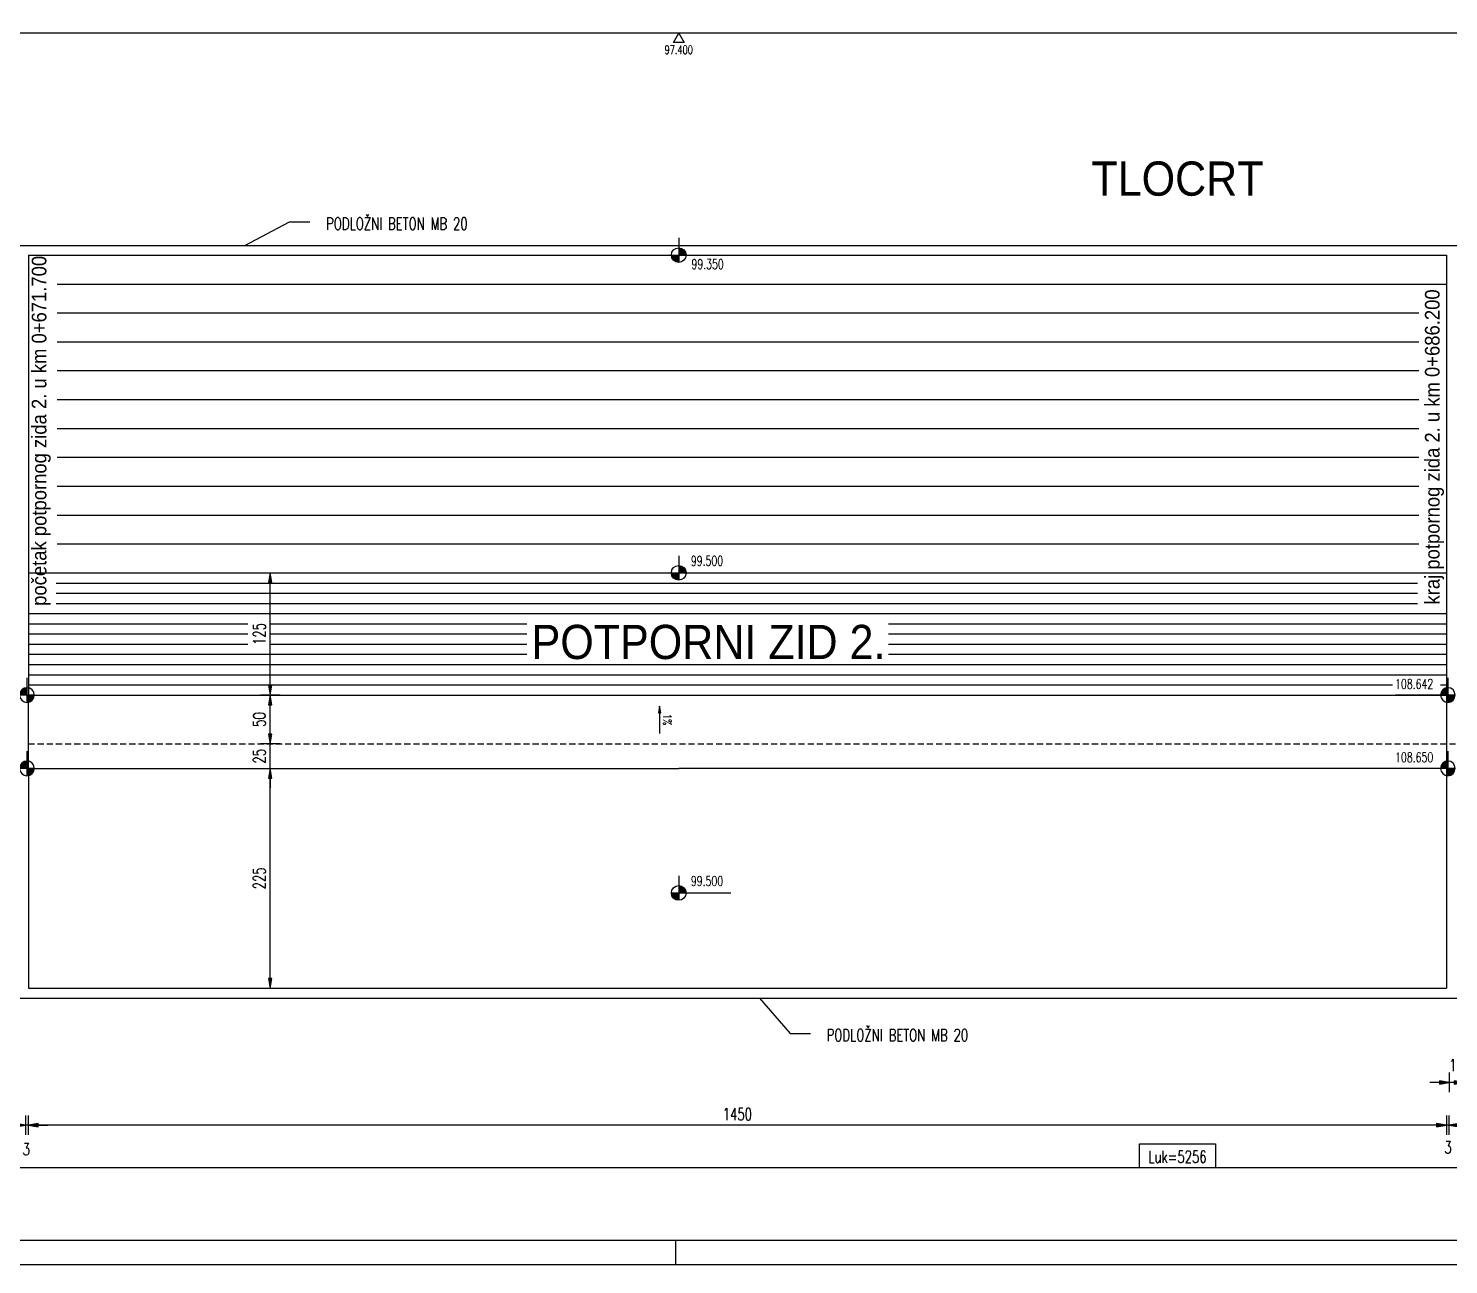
# Model space of a CAD drawing. Extents: x 5880 to 13065, y 60271 to 65757.
# Drawn here: x 7778 to 9230, y 63020 to 64285 of the extents above; entities that cross this region are included whole.
import ezdxf
from ezdxf.enums import TextEntityAlignment as Align

# ---------------------------------------------------------------- set-up
doc = ezdxf.new("R2010")
doc.units = 0
doc.header["$LTSCALE"] = 50
doc.header["$PDMODE"] = 34
doc.header["$PDSIZE"] = 5
doc.linetypes.add('HIDDEN2', pattern=[0.1875, 0.125, -0.0625])
doc.layers.get('DEFPOINTS').update_dxf_attribs({"linetype": 'CONTINUOUS'})
for name, color, linetype in [('BETON', 7, 'CONTINUOUS'), ('BETON TANKO', 40, 'CONTINUOUS'), ('FILE', 8, 'CONTINUOUS'), ('KOTE', 4, 'CONTINUOUS'), ('NEVIDLJIVO', 9, 'HIDDEN2'), ('POM', 9, 'CONTINUOUS'), ('TANKO', 8, 'CONTINUOUS'), ('TEKST', 7, 'CONTINUOUS')]:
    doc.layers.add(name, color=color, linetype=linetype)
doc.styles.add('KOTE', font='romans.shx', dxfattribs={"width": 0.7})
doc.styles.get("Standard").update_dxf_attribs({"font": 'romans.shx', "width": 0.9})
doc.dimstyles.new('M50', dxfattribs={"dimscale": 100, "dimtxt": 0.125, "dimasz": 0.1, "dimexe": 0.4, "dimexo": 2, "dimgap": 0.05, "dimtad": 1, "dimdec": 1, "dimrnd": 0.01, "dimdsep": 46, "dimtxsty": 'KOTE', "dimblk1": 'S', "dimblk2": 'S', "dimsah": 1, "dimcen": 0.4, "dimdle": 0.4, "dimse1": 1, "dimse2": 1, "dimclrd": 8, "dimclre": 251, "dimclrt": 4, "dimadec": 0, "dimazin": 0, "dimtfac": 1, "dimtdec": 1, "dimtmove": 2, "dimatfit": 3, "dimldrblk": 'S', "dimfxl": 0, "dimtvp": 1, "dimtolj": 1, "dimtzin": 4, "dimarcsym": 0})

# ---------------------------------------------------------------- blocks, each defined once
blk = doc.blocks.new('GKOT')
at = {"layer": 'TANKO'}
blk.add_lwpolyline([(0, 0), (0.155, 0.268), (-0.155, 0.268)], close=True, dxfattribs=at)
at = {"layer": 'KOTE', "style": 'KOTE', "width": 0.7}
blk.add_attdef('KOTA', text='', height=0.25, dxfattribs=at).set_placement((0, 0.482), align=Align.MIDDLE)
blk = doc.blocks.new('S')
at = {"layer": 'KOTE', "color": 9}
blk.add_line((0, 1), (0, -1), dxfattribs=at)
blk.add_lwpolyline([(-1, 0.17), (-1, -0.17), (0, 0)], close=True, dxfattribs=at)
at = {"layer": 'KOTE', "color": 9, "linetype": 'ByBlock'}
blk.add_solid([(-1, 0.17), (-1, -0.17), (0, 0)], dxfattribs=at)
blk = doc.blocks.new('*D249')
at = {"layer": 'DEFPOINTS', "color": 0}
for p in [(9246.2, 63324.9), (9271.2, 63324.9), (9246.2, 63206.7)]:
    blk.add_point(p, dxfattribs=at)
at = {"layer": 'TANKO', "color": 8, "lineweight": -2}
for p, q in [((9236.2, 63206.7), (9226.2, 63206.7)), ((9271.2, 63206.7), (9246.2, 63206.7)), ((9281.2, 63206.7), (9291.2, 63206.7))]:
    blk.add_line(p, q, dxfattribs=at)
at = {"layer": 'TANKO', "color": 8, "lineweight": -2, "xscale": 10, "yscale": 10, "zscale": 10}
blk.add_blockref('S', (9246.2, 63206.7), dxfattribs=at)
at = {"layer": 'TANKO', "color": 8, "lineweight": -2, "xscale": 10, "yscale": 10, "zscale": 10, "rotation": 180}
blk.add_blockref('S', (9271.2, 63206.7), dxfattribs=at)
at = {"layer": 'TANKO', "color": 4, "insert": (9258.7, 63217.9), "char_height": 12.5, "attachment_point": 5, "style": 'KOTE'}
blk.add_mtext('\\A1;25', dxfattribs=at)
blk = doc.blocks.new('*D250')
at = {"layer": 'DEFPOINTS', "color": 0}
for p in [(6325.2, 63302.9), (11581.2, 63292.9), (6325.2, 63119.3)]:
    blk.add_point(p, dxfattribs=at)
at = {"layer": 'TANKO', "color": 8, "lineweight": -2}
blk.add_line((11571.2, 63119.3), (6335.2, 63119.3), dxfattribs=at)
at = {"layer": 'TANKO', "color": 8, "lineweight": -2, "xscale": 10, "yscale": 10, "zscale": 10, "rotation": 180}
blk.add_blockref('S', (6325.2, 63119.3), dxfattribs=at)
at = {"layer": 'TANKO', "color": 8, "lineweight": -2, "xscale": 10, "yscale": 10, "zscale": 10}
blk.add_blockref('S', (11581.2, 63119.3), dxfattribs=at)
at = {"layer": 'TANKO', "color": 4, "insert": (8953.2, 63130.6), "char_height": 12.5, "attachment_point": 5, "style": 'KOTE'}
blk.add_mtext('\\A1;L{\\fRomanS|b0|i0|c238|p2;uk=}5256', dxfattribs=at)
blk = doc.blocks.new('*D251')
at = {"layer": 'DEFPOINTS', "color": 0}
for p in [(9228.2, 63302.9), (9231.2, 63302.9), (9228.2, 63163)]:
    blk.add_point(p, dxfattribs=at)
at = {"layer": 'TANKO', "color": 8, "lineweight": -2}
for p, q in [((9218.2, 63163), (9208.2, 63163)), ((9231.2, 63163), (9228.2, 63163)), ((9241.2, 63163), (9251.2, 63163))]:
    blk.add_line(p, q, dxfattribs=at)
at = {"layer": 'TANKO', "color": 8, "lineweight": -2, "xscale": 10, "yscale": 10, "zscale": 10}
blk.add_blockref('S', (9228.2, 63163), dxfattribs=at)
at = {"layer": 'TANKO', "color": 8, "lineweight": -2, "xscale": 10, "yscale": 10, "zscale": 10, "rotation": 180}
blk.add_blockref('S', (9231.2, 63163), dxfattribs=at)
at = {"layer": 'TANKO', "color": 4, "insert": (9229.9, 63140.2), "char_height": 12.5, "attachment_point": 5, "style": 'KOTE'}
blk.add_mtext('\\A1;3', dxfattribs=at)
blk = doc.blocks.new('*D252')
at = {"layer": 'DEFPOINTS', "color": 0}
for p in [(7778.2, 63302.9), (9228.2, 63302.9), (7778.2, 63163)]:
    blk.add_point(p, dxfattribs=at)
at = {"layer": 'TANKO', "color": 8, "lineweight": -2}
blk.add_line((9218.2, 63163), (7788.2, 63163), dxfattribs=at)
at = {"layer": 'TANKO', "color": 8, "lineweight": -2, "xscale": 10, "yscale": 10, "zscale": 10, "rotation": 180}
blk.add_blockref('S', (7778.2, 63163), dxfattribs=at)
at = {"layer": 'TANKO', "color": 8, "lineweight": -2, "xscale": 10, "yscale": 10, "zscale": 10}
blk.add_blockref('S', (9228.2, 63163), dxfattribs=at)
at = {"layer": 'TANKO', "color": 4, "insert": (8503.2, 63174.2), "char_height": 12.5, "attachment_point": 5, "style": 'KOTE'}
blk.add_mtext('\\A1;1450', dxfattribs=at)
blk = doc.blocks.new('*D253')
at = {"layer": 'DEFPOINTS', "color": 0}
for p in [(7775.2, 63302.9), (7778.2, 63302.9), (7775.2, 63163)]:
    blk.add_point(p, dxfattribs=at)
at = {"layer": 'TANKO', "color": 8, "lineweight": -2}
for p, q in [((7765.2, 63163), (7755.2, 63163)), ((7778.2, 63163), (7775.2, 63163)), ((7788.2, 63163), (7798.2, 63163))]:
    blk.add_line(p, q, dxfattribs=at)
at = {"layer": 'TANKO', "color": 8, "lineweight": -2, "xscale": 10, "yscale": 10, "zscale": 10}
blk.add_blockref('S', (7775.2, 63163), dxfattribs=at)
at = {"layer": 'TANKO', "color": 8, "lineweight": -2, "xscale": 10, "yscale": 10, "zscale": 10, "rotation": 180}
blk.add_blockref('S', (7778.2, 63163), dxfattribs=at)
at = {"layer": 'TANKO', "color": 4, "insert": (7776, 63138.4), "char_height": 12.5, "attachment_point": 5, "style": 'KOTE'}
blk.add_mtext('\\A1;3', dxfattribs=at)
blk = doc.blocks.new('STR')
at = {"layer": 'KOTE', "color": 9}
blk.add_lwpolyline([(-1, 0.17), (-1, -0.17), (0, 0)], close=True, dxfattribs=at)
at = {"layer": 'KOTE', "color": 9, "linetype": 'ByBlock'}
blk.add_solid([(-1, 0.17), (-1, -0.17), (0, 0)], dxfattribs=at)
blk = doc.blocks.new('A$C113171CC')
at = {"layer": 'POM'}
for p, q in [((-161.3, 56.6), (-161.3, 31.6)), ((-168.8, 39.1), (-107.9, 39.1))]:
    blk.add_line(p, q, dxfattribs=at)
at = {"layer": 'POM', "const_width": 7.5}
for points in [[(-157.6, 39.1, 0.414214), (-161.3, 42.8, 1)], [(-165.1, 39.1, 0.414214), (-161.3, 35.3, 0.414214)]]:
    blk.add_lwpolyline(points, format="xyb", dxfattribs=at)
at = {"layer": 'POM'}
blk.add_circle((-161.3, 39.1), 7.5, dxfattribs=at)
blk = doc.blocks.new('*D263')
at = {"layer": 'DEFPOINTS', "color": 0}
for p in [(8025.6, 63527.9), (8025.6, 63527.9), (8025.6, 63302.9)]:
    blk.add_point(p, dxfattribs=at)
at = {"layer": 'TANKO', "color": 8, "lineweight": -2}
blk.add_line((8025.6, 63312.9), (8025.6, 63517.9), dxfattribs=at)
at = {"layer": 'TANKO', "color": 8, "lineweight": -2, "xscale": 10, "yscale": 10, "zscale": 10}
for p, rotation in [((8025.6, 63527.9), 90), ((8025.6, 63302.9), 270)]:
    blk.add_blockref('S', p, dxfattribs=dict(at, rotation=rotation))
at = {"layer": 'TANKO', "color": 4, "insert": (8014.4, 63415.4), "char_height": 12.5, "attachment_point": 5, "rotation": 90, "style": 'KOTE'}
blk.add_mtext('\\A1;225', dxfattribs=at)
blk = doc.blocks.new('*D264')
at = {"layer": 'DEFPOINTS', "color": 0}
for p in [(8025.6, 63552.9), (8025.6, 63552.9), (8025.6, 63527.9)]:
    blk.add_point(p, dxfattribs=at)
at = {"layer": 'TANKO', "color": 8, "lineweight": -2}
for p, q in [((8025.6, 63562.9), (8025.6, 63572.9)), ((8025.6, 63527.9), (8025.6, 63552.9)), ((8025.6, 63517.9), (8025.6, 63507.9))]:
    blk.add_line(p, q, dxfattribs=at)
at = {"layer": 'TANKO', "color": 8, "lineweight": -2, "xscale": 10, "yscale": 10, "zscale": 10}
for p, rotation in [((8025.6, 63552.9), 270), ((8025.6, 63527.9), 90)]:
    blk.add_blockref('S', p, dxfattribs=dict(at, rotation=rotation))
at = {"layer": 'TANKO', "color": 4, "insert": (8014.4, 63540.4), "char_height": 12.5, "attachment_point": 5, "rotation": 90, "style": 'KOTE'}
blk.add_mtext('\\A1;25', dxfattribs=at)
blk = doc.blocks.new('*D265')
at = {"layer": 'DEFPOINTS', "color": 0}
for p in [(8025.6, 63602.9), (8025.6, 63602.9), (8025.6, 63552.9)]:
    blk.add_point(p, dxfattribs=at)
at = {"layer": 'TANKO', "color": 8, "lineweight": -2}
blk.add_line((8025.6, 63562.9), (8025.6, 63592.9), dxfattribs=at)
at = {"layer": 'TANKO', "color": 8, "lineweight": -2, "xscale": 10, "yscale": 10, "zscale": 10}
for p, rotation in [((8025.6, 63602.9), 90), ((8025.6, 63552.9), 270)]:
    blk.add_blockref('S', p, dxfattribs=dict(at, rotation=rotation))
at = {"layer": 'TANKO', "color": 4, "insert": (8014.4, 63577.9), "char_height": 12.5, "attachment_point": 5, "rotation": 90, "style": 'KOTE'}
blk.add_mtext('\\A1;50', dxfattribs=at)
blk = doc.blocks.new('*D266')
at = {"layer": 'DEFPOINTS', "color": 0}
for p in [(8025.6, 63727.9), (8025.6, 63727.9), (8025.6, 63602.9)]:
    blk.add_point(p, dxfattribs=at)
at = {"layer": 'TANKO', "color": 8, "lineweight": -2}
blk.add_line((8025.6, 63612.9), (8025.6, 63717.9), dxfattribs=at)
at = {"layer": 'TANKO', "color": 8, "lineweight": -2, "xscale": 10, "yscale": 10, "zscale": 10}
for p, rotation in [((8025.6, 63727.9), 90), ((8025.6, 63602.9), 270)]:
    blk.add_blockref('S', p, dxfattribs=dict(at, rotation=rotation))
at = {"layer": 'TANKO', "color": 4, "insert": (8014.4, 63665.4), "char_height": 12.5, "attachment_point": 5, "rotation": 90, "style": 'KOTE'}
blk.add_mtext('\\A1;125', dxfattribs=at)
blk = doc.blocks.new('*D580')
at = {"layer": 'DEFPOINTS', "color": 0}
for p in [(9246.2, 63324.9), (9231.2, 63302.9), (9231.2, 63206.7)]:
    blk.add_point(p, dxfattribs=at)
at = {"layer": 'TANKO', "color": 8, "lineweight": -2}
for p, q in [((9221.2, 63206.7), (9211.2, 63206.7)), ((9246.2, 63206.7), (9231.2, 63206.7)), ((9256.2, 63206.7), (9266.2, 63206.7))]:
    blk.add_line(p, q, dxfattribs=at)
at = {"layer": 'TANKO', "color": 8, "lineweight": -2, "xscale": 10, "yscale": 10, "zscale": 10}
blk.add_blockref('S', (9231.2, 63206.7), dxfattribs=at)
at = {"layer": 'TANKO', "color": 8, "lineweight": -2, "xscale": 10, "yscale": 10, "zscale": 10, "rotation": 180}
blk.add_blockref('S', (9246.2, 63206.7), dxfattribs=at)
at = {"layer": 'TANKO', "color": 4, "insert": (9238.7, 63224.3), "char_height": 12.5, "attachment_point": 5, "style": 'KOTE'}
blk.add_mtext('\\A1;15', dxfattribs=at)

msp = doc.modelspace()

# ---------------------------------------------------------------- linework, layer by layer
at = {"layer": 'BETON'}
for p, q in [((7778.25, 63602.93), (8443.25, 63602.93)), ((7778.25, 63527.93), (7778.25, 63602.93)), ((8443.25, 63602.93), (9228.25, 63602.93)), ((9228.25, 63602.93), (9228.25, 63527.93)), ((7778.25, 63527.93), (8443.25, 63527.93)), ((9228.25, 63527.93), (8443.25, 63527.93)), ((9229.75, 63524.93), (9229.75, 63527.93))]:
    msp.add_line(p, q, dxfattribs=at)
for points in [[(5965.91, 63020.31), (13065.28, 63020.31), (13065.28, 65757.1), (5965.91, 65757.1)], [(6090.91, 63045.31), (13040.28, 63045.31), (13040.28, 65732.1), (6090.91, 65732.1)]]:
    msp.add_lwpolyline(points, close=True, dxfattribs=at)
at = {"layer": 'BETON TANKO'}
for p, q in [((11581.25, 64279.86), (6315.24, 64279.86)), ((7778.25, 64052.93), (7778.25, 63602.93)), ((7778.25, 64052.93), (9228.25, 64052.93)), ((9228.25, 64052.93), (9228.25, 63602.93)), ((7778.25, 63727.93), (9228.25, 63727.93)), ((7778.25, 63527.93), (7778.25, 63302.93)), ((9228.25, 63527.93), (9228.25, 63302.93)), ((7778.25, 63302.93), (9228.25, 63302.93))]:
    msp.add_line(p, q, dxfattribs=at)
msp.add_lwpolyline([(8914.3, 63143.71), (8992.19, 63143.71), (8992.19, 63119.28), (8914.3, 63119.28)], close=True, dxfattribs=at)
at = {"layer": 'FILE'}
msp.add_line((8440.28, 63020.31), (8440.28, 63045.31), dxfattribs=at)
at = {"layer": 'NEVIDLJIVO'}
msp.add_line((7778.25, 63552.93), (9243.25, 63552.93), dxfattribs=at)
at = {"layer": 'POM'}
for p, q in [((7807.7, 64023.38), (9228.25, 64023.38)), ((7807.7, 63993.84), (9200.14, 63993.84)), ((7807.7, 63964.29), (9200.14, 63964.29)), ((7807.7, 63934.75), (9200.14, 63934.75)), ((7807.7, 63905.2), (9200.14, 63905.2)), ((7807.7, 63875.65), (9200.14, 63875.65)), ((7807.7, 63846.11), (9200.14, 63846.11)), ((7807.7, 63816.56), (9200.14, 63816.56)), ((7807.7, 63787.02), (9200.14, 63787.02)), ((7807.7, 63757.47), (9200.14, 63757.47)), ((7806.66, 63717.51), (9198.68, 63717.51)), ((7806.66, 63707.09), (9198.68, 63707.09)), ((7806.66, 63696.68), (9198.68, 63696.68)), ((7778.25, 63686.26), (9228.25, 63686.26)), ((7778.25, 63675.84), (8002.78, 63675.84)), ((8025.64, 63675.84), (8287.79, 63675.84)), ((8657.81, 63675.84), (9228.25, 63675.84)), ((7778.25, 63665.43), (8002.78, 63665.43)), ((7778.25, 63655.01), (8002.78, 63655.01)), ((8025.64, 63665.43), (8287.79, 63665.43)), ((8025.64, 63655.01), (8287.79, 63655.01)), ((8657.81, 63665.43), (9228.25, 63665.43)), ((8657.81, 63655.01), (9228.25, 63655.01)), ((7778.25, 63644.59), (8287.79, 63644.59)), ((8657.81, 63644.59), (9228.25, 63644.59)), ((7778.25, 63634.18), (9228.25, 63634.18)), ((7778.25, 63623.76), (9228.25, 63623.76)), ((7778.25, 63613.34), (9173.13, 63613.34)), ((9222.25, 63613.34), (9228.25, 63613.34))]:
    msp.add_line(p, q, dxfattribs=at)
at = {"layer": 'TANKO'}
for p, q in [((7999.68, 64062.93), (8045.26, 64086.91)), ((8045.26, 64086.91), (8066.16, 64086.91)), ((6315.24, 64062.93), (11581.25, 64062.93)), ((8423.72, 63591.67), (8423.72, 63563.67)), ((6315.24, 63292.93), (11581.25, 63292.93)), ((8525.73, 63292.93), (8557.08, 63256.82)), ((8557.08, 63256.82), (8577.98, 63256.82))]:
    msp.add_line(p, q, dxfattribs=at)

# ---------------------------------------------------------------- block references
at = {"layer": 'KOTE', "xscale": 7, "yscale": 7, "zscale": 7, "rotation": 89.99999999999113}
msp.add_blockref('STR', (8423.72, 63591.67), dxfattribs=at)
at = {"layer": 'POM'}
for p in [(8604.55, 64013.85), (8604.55, 63688.85), (8604.55, 63361.34)]:
    msp.add_blockref('A$C113171CC', p, dxfattribs=at)
at = {"layer": 'POM', "xscale": -1}
for p in [(7615.44, 63563.85), (9068.44, 63563.85), (7615.44, 63488.85), (9068.44, 63488.85)]:
    msp.add_blockref('A$C113171CC', p, dxfattribs=at)
at = {"layer": 'TANKO'}
ref = msp.add_blockref('GKOT', (8443.25, 64279.86), dxfattribs=dict(at, xscale=-35, yscale=35, zscale=35, rotation=180))
ref.add_attrib('KOTA', '97.400', dxfattribs={"layer": 'KOTE', "height": 8.75, "style": 'KOTE', "width": 0.7}).set_placement((8443.25, 64262.99), align=Align.MIDDLE)

# ---------------------------------------------------------------- texts
at = {"layer": 'KOTE', "style": 'KOTE', "width": 0.7}
for p in [(8155.02, 64086.91), (8666.85, 63256.82)]:
    msp.add_text('PODLOŽNI BETON MB 20', height=12.5, dxfattribs=at).set_placement(p, align=Align.MIDDLE)
msp.add_text('1%', height=8.75, rotation=270, dxfattribs=at).set_placement((8431.6, 63577.67), align=Align.MIDDLE)
at = {"layer": 'POM', "style": 'KOTE', "width": 0.7}
for tag, p in [('99.350', (8456.29, 64038.7)), ('99.500', (8455.65, 63735.19)), ('108.642', (9175.79, 63609.29)), ('108.650', (9175.79, 63534.29)), ('99.500', (8455.65, 63407.67))]:
    msp.add_attdef(tag, p, '', height=10, dxfattribs=at)
at = {"layer": 'TEKST', "char_height": 35, "attachment_point": 5}
for s, insert in [('{\\fArial|b0|i0|c238|p34;TLOCRT}', (8953.25, 64130.96)), ('{\\fArial|b0|i0|c238|p34;POTPORNI ZID 2.}', (8473.72, 63656.99))]:
    msp.add_mtext(s, dxfattribs=dict(at, insert=insert))
at = {"layer": 'TEKST', "char_height": 15, "attachment_point": 5, "rotation": 90}
for s, insert in [('{\\fArial|b0|i0|c238|p34;početak potpornog zida 2. u km 0+671.700}', (7791.4, 63873.18)), ('{\\fArial|b0|i0|c238|p34;kraj potpornog zida 2. u km 0+686.200}', (9216.07, 63856.72))]:
    msp.add_mtext(s, dxfattribs=dict(at, insert=insert))

# ---------------------------------------------------------------- dimensions: what is measured, and where the dimension line sits
at = {"layer": 'TANKO'}
for base, p1, p2, picture, middle in [((8025.64, 63727.93), (8025.64, 63602.93), (8025.64, 63727.93), '*D266', (8014.39, 63665.43)), ((8025.64, 63602.93), (8025.64, 63552.93), (8025.64, 63602.93), '*D265', (8014.39, 63577.93)), ((8025.64, 63552.93), (8025.64, 63527.93), (8025.64, 63552.93), '*D264', (8014.39, 63540.43)), ((8025.64, 63527.93), (8025.64, 63302.93), (8025.64, 63527.93), '*D263', (8014.39, 63415.43))]:
    dim = msp.add_linear_dim(base=base, p1=p1, p2=p2, angle=90, dimstyle='M50', dxfattribs=at)
    dim.commit()
    dim.dimension.update_dxf_attribs({"geometry": picture, "text_midpoint": middle})
for base, p1, p2, picture, middle in [((9231.25, 63206.67), (9246.25, 63324.93), (9231.25, 63302.93), '*D580', (9238.75, 63224.27)), ((7775.25, 63162.97), (7778.25, 63302.93), (7775.25, 63302.93), '*D253', (7776.02, 63138.42)), ((9228.25, 63162.97), (9231.25, 63302.93), (9228.25, 63302.93), '*D251', (9229.89, 63140.16))]:
    dim = msp.add_linear_dim(base=base, p1=p1, p2=p2, dimstyle='M50', dxfattribs=at)
    dim.commit()
    dim.dimension.update_dxf_attribs({"geometry": picture, "text_midpoint": middle, "dimtype": 160})
for base, p1, p2, picture, middle in [((9246.25, 63206.67), (9271.25, 63324.93), (9246.25, 63324.93), '*D249', (9258.75, 63217.92)), ((7778.25, 63162.97), (9228.25, 63302.93), (7778.25, 63302.93), '*D252', (8503.25, 63174.22))]:
    dim = msp.add_linear_dim(base=base, p1=p1, p2=p2, dimstyle='M50', dxfattribs=at)
    dim.commit()
    dim.dimension.update_dxf_attribs({"geometry": picture, "text_midpoint": middle})
dim = msp.add_linear_dim(base=(6325.24, 63119.28), p1=(11581.25, 63292.93), p2=(6325.24, 63302.93), text='L{\\fRomanS|b0|i0|c238|p2;uk=}<>', dimstyle='M50', dxfattribs=at)
dim.commit()
dim.dimension.update_dxf_attribs({"geometry": '*D250', "text_midpoint": (8953.25, 63130.59)})

doc.saveas('drawing.dxf')
